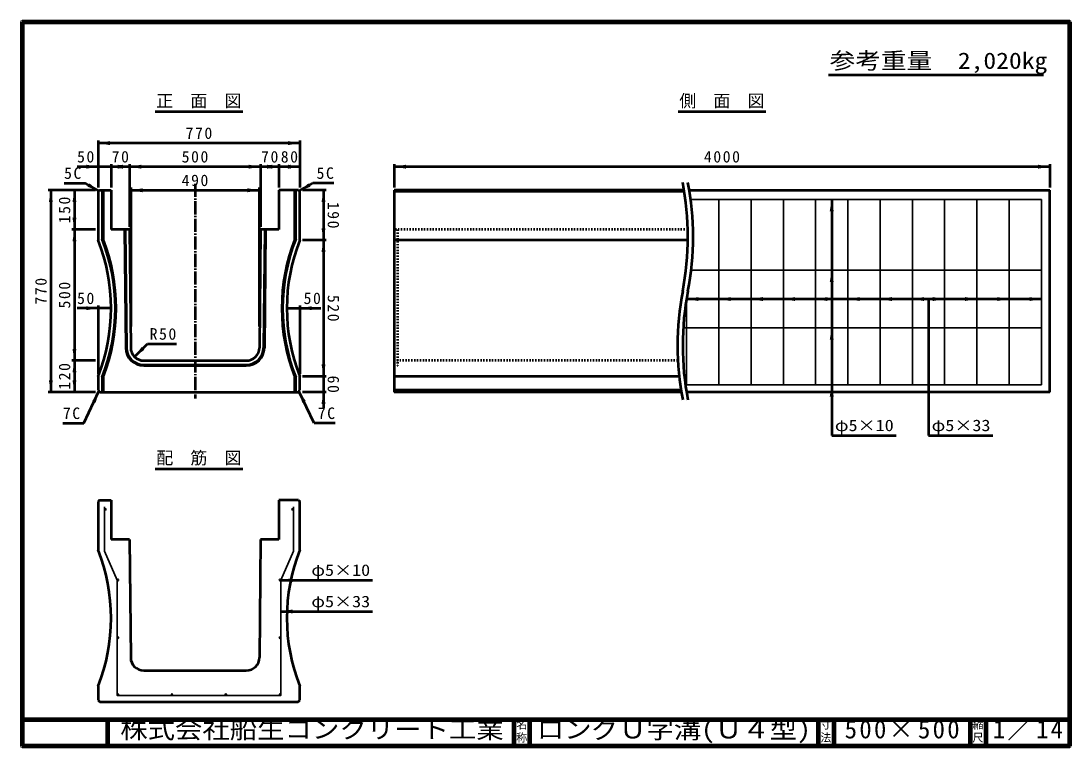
# Model space of a CAD drawing. Units: millimetres, scale not verified. Extents: x 100 to 4105, y 100 to 2870.
import ezdxf
from ezdxf.enums import TextEntityAlignment as Align

# ---------------------------------------------------------------- set-up
doc = ezdxf.new("R2010")
doc.units = ezdxf.units.MM
doc.header["$LTSCALE"] = 5
doc.linetypes.add('USER1', pattern=[13.4, 10, -1.2, 1, -1.2])
doc.linetypes.add('USER2', pattern=[2.2, 1, -1.2])
doc.layers.add('V-nasSTD', color=7, linetype='Continuous', lineweight=50)
doc.styles.add('ＭＳ ゴシック', font='')
doc.styles.get('ＭＳ ゴシック').set_extended_font_data('MS Gothic')

msp = doc.modelspace()

# ---------------------------------------------------------------- hatches: boundary and pattern name
at = {"layer": 'V-nasSTD'}
for points in [[(438.846, 2411.605), (393.846, 2404.105), (438.846, 2396.605)], [(1118.846, 2396.605), (1163.846, 2404.105), (1118.846, 2411.605)], [(348.846, 2306.605), (393.846, 2314.105), (348.846, 2321.605)], [(488.846, 2321.605), (443.846, 2314.105), (488.846, 2306.605)], [(468.846, 2306.605), (513.846, 2314.105), (468.846, 2321.605)], [(558.846, 2321.605), (513.846, 2314.105), (558.846, 2306.605)], [(968.846, 2306.605), (1013.846, 2314.105), (968.846, 2321.605)], [(1058.846, 2321.605), (1013.846, 2314.105), (1058.846, 2306.605)], [(1038.846, 2306.605), (1083.846, 2314.105), (1038.846, 2321.605)], [(1128.846, 2321.605), (1083.846, 2314.105), (1128.846, 2306.605)], [(1118.846, 2306.605), (1163.846, 2314.105), (1118.846, 2321.605)], [(1568.846, 2321.605), (1523.846, 2314.105), (1568.846, 2306.605)], [(3978.846, 2306.605), (4023.846, 2314.105), (3978.846, 2321.605)], [(361.125, 2250.6), (396.346, 2221.605), (353.625, 2237.61)], [(1196.567, 2250.6), (1161.346, 2221.605), (1204.067, 2237.61)], [(206.346, 2179.105), (213.846, 2224.105), (221.346, 2179.105)], [(296.346, 2179.105), (303.846, 2224.105), (311.346, 2179.105)], [(563.845, 2231.605), (518.845, 2224.105), (563.845, 2216.605)], [(963.845, 2216.605), (1008.845, 2224.105), (963.845, 2231.605)], [(1246.346, 2179.105), (1253.846, 2224.105), (1261.346, 2179.105)], [(3184.846, 2144.105), (3192.346, 2189.105), (3199.846, 2144.105)], [(311.346, 2119.105), (303.846, 2074.105), (296.346, 2119.105)], [(296.346, 2029.105), (303.846, 2074.105), (311.346, 2029.105)], [(1261.346, 2079.105), (1253.846, 2034.105), (1246.346, 2079.105)], [(1246.346, 1989.105), (1253.846, 2034.105), (1261.346, 1989.105)], [(3184.846, 1874.105), (3192.346, 1919.105), (3199.846, 1874.105)], [(2683.846, 1801.605), (2638.846, 1809.105), (2683.846, 1816.605)], [(2806.846, 1801.605), (2761.846, 1809.105), (2806.846, 1816.605)], [(2929.846, 1801.605), (2884.846, 1809.105), (2929.846, 1816.605)], [(3052.846, 1801.605), (3007.846, 1809.105), (3052.846, 1816.605)], [(3175.846, 1801.605), (3130.846, 1809.105), (3175.846, 1816.605)], [(3298.846, 1801.605), (3253.846, 1809.105), (3298.846, 1816.605)], [(3421.846, 1801.605), (3376.846, 1809.105), (3421.846, 1816.605)], [(3544.846, 1801.605), (3499.846, 1809.105), (3544.846, 1816.605)], [(3577.846, 1816.605), (3622.846, 1809.105), (3577.846, 1801.605)], [(3700.846, 1816.605), (3745.846, 1809.105), (3700.846, 1801.605)], [(3823.846, 1816.605), (3868.846, 1809.105), (3823.846, 1801.605)], [(3946.846, 1816.605), (3991.846, 1809.105), (3946.846, 1801.605)], [(348.846, 1781.605), (393.846, 1774.105), (348.846, 1766.605)], [(1208.846, 1781.605), (1163.846, 1774.105), (1208.846, 1766.605)], [(3184.846, 1654.105), (3192.346, 1699.105), (3199.846, 1654.105)], [(311.346, 1619.105), (303.846, 1574.105), (296.346, 1619.105)], [(559.687, 1625.696), (533.17, 1588.573), (570.293, 1615.09)], [(296.346, 1529.105), (303.846, 1574.105), (311.346, 1529.105)], [(1261.346, 1559.993), (1253.846, 1514.993), (1246.346, 1559.993)], [(221.346, 1499.105), (213.846, 1454.105), (206.346, 1499.105)], [(311.346, 1499.105), (303.846, 1454.105), (296.346, 1499.105)], [(3184.846, 1437.105), (3192.346, 1482.105), (3199.846, 1437.105)], [(397.346, 1457.605), (371.384, 1420.092), (384.954, 1413.699)], [(1160.346, 1457.605), (1186.308, 1420.092), (1172.738, 1413.699)], [(1246.346, 1409.105), (1253.846, 1454.105), (1261.346, 1409.105)], [(418.846, 1006.869, 1), (424.846, 1006.869, 1)], [(1138.846, 1006.869, 1), (1132.846, 1006.869, 1)], [(466.346, 736.869, 1), (472.346, 736.869, 1)], [(1091.346, 736.869, 1), (1085.346, 736.869, 1)], [(1136.346, 744.369), (1091.346, 736.869), (1136.346, 729.369)], [(1136.346, 624.64), (1091.346, 617.14), (1136.346, 609.64)], [(466.346, 516.869, 1), (472.346, 516.869, 1)], [(1091.346, 516.869, 1), (1085.346, 516.869, 1)], [(466.346, 299.869, 0.41421), (469.346, 296.869, 0.66818), (471.467, 301.99, 0.66818)], [(676.346, 296.869, 1), (676.346, 302.869, 1)], [(881.346, 296.869, 1), (881.346, 302.869, 1)], [(1091.346, 299.869, 0.66818), (1086.224, 301.99, 0.66818), (1088.346, 296.869, 0.41421)]]:
    msp.add_hatch(color=256, dxfattribs=at).paths.add_polyline_path(points)

# ---------------------------------------------------------------- linework, layer by layer
at = {"layer": 'V-nasSTD', "lineweight": 100}
for p, q in [((105, 2865), (105, 105)), ((4100, 2865), (105, 2865)), ((4100, 105), (4100, 2865)), ((105, 205), (4100, 205)), ((430, 205), (430, 105)), ((1980, 205), (1980, 105)), ((2040, 205), (2040, 105)), ((3140, 205), (3140, 105)), ((3200, 205), (3200, 105)), ((3720, 205), (3720, 105)), ((3780, 205), (3780, 105)), ((105, 105), (4100, 105))]:
    msp.add_line(p, q, dxfattribs=at)
at = {"layer": 'V-nasSTD'}
for p, q in [((3180.536, 2664.753), (4000.536, 2664.753)), ((611.846, 2524.105), (945.846, 2524.105)), ((2606.846, 2524.105), (2940.846, 2524.105)), ((393.846, 2414.105), (393.846, 2234.105)), ((1163.846, 2404.105), (393.846, 2404.105)), ((1163.846, 2414.105), (1163.846, 2234.105)), ((443.846, 2324.105), (443.846, 2234.105)), ((513.846, 2324.105), (513.846, 2084.105)), ((1013.846, 2324.105), (1013.846, 2084.105)), ((1083.846, 2324.105), (1083.846, 2234.105)), ((1523.846, 2324.105), (1523.846, 2234.105)), ((4023.846, 2324.105), (4023.846, 2234.105)), ((393.846, 2314.105), (313.846, 2314.105)), ((443.846, 2314.105), (393.846, 2314.105)), ((513.846, 2314.105), (443.846, 2314.105)), ((1013.846, 2314.105), (513.846, 2314.105)), ((1083.846, 2314.105), (1013.846, 2314.105)), ((1163.846, 2314.105), (1083.846, 2314.105)), ((4023.846, 2314.105), (1523.846, 2314.105)), ((264.384, 2251.605), (344.384, 2251.605)), ((396.346, 2221.605), (344.384, 2251.605)), ((1161.346, 2221.605), (1213.307, 2251.605)), ((1293.307, 2251.605), (1213.307, 2251.605)), ((383.846, 2224.105), (203.846, 2224.105)), ((213.846, 2224.105), (213.846, 1454.105)), ((303.846, 2224.105), (303.846, 2074.105)), ((398.846, 2224.105), (393.846, 2219.105)), ((393.846, 2219.105), (393.846, 2034.105)), ((398.846, 2224.105), (443.846, 2224.105)), ((409.846, 2224.105), (409.846, 2037.164)), ((412.846, 2224.105), (412.846, 2037.733)), ((443.846, 2224.105), (443.846, 2074.105)), ((518.845, 2234.105), (518.845, 1704.105)), ((518.845, 2224.105), (1008.845, 2224.105)), ((1008.845, 2234.105), (1008.845, 1704.105)), ((1158.846, 2224.105), (1083.846, 2224.105)), ((1083.846, 2224.105), (1083.846, 2074.105)), ((1144.846, 2037.733), (1144.846, 2224.105)), ((1147.846, 2037.164), (1147.846, 2224.105)), ((1158.846, 2224.105), (1163.846, 2219.105)), ((1163.846, 2034.105), (1163.846, 2219.105)), ((1263.846, 2224.105), (1173.846, 2224.105)), ((1253.846, 2224.105), (1253.846, 2034.105)), ((1523.846, 2224.105), (1523.846, 1454.105)), ((2629.247, 2224.105), (1523.846, 2224.105)), ((2630.063, 2219.105), (1523.846, 2219.105)), ((2649.247, 2224.105), (4023.846, 2224.105)), ((4023.846, 1454.105), (4023.846, 2224.105)), ((3192.346, 2189.105), (3192.346, 1289.105)), ((383.846, 2074.105), (293.846, 2074.105)), ((303.846, 2074.105), (303.846, 1574.105)), ((513.846, 2074.105), (443.846, 2074.105)), ((494.845, 2074.105), (499.352, 1623.415)), ((497.845, 2074.105), (502.352, 1623.445)), ((513.846, 2074.105), (518.351, 1623.605)), ((1013.846, 2074.105), (1009.341, 1623.605)), ((1083.846, 2074.105), (1013.846, 2074.105)), ((1029.847, 2074.105), (1025.34, 1623.445)), ((1032.847, 2074.105), (1028.34, 1623.415)), ((1263.846, 2034.105), (1173.846, 2034.105)), ((1253.846, 2034.105), (1253.846, 1514.105)), ((2643.648, 2034.105), (1523.846, 2034.105)), ((3991.846, 1809.105), (2638.444, 1809.105)), ((3561.346, 1809.105), (3561.346, 1289.105)), ((393.846, 1774.105), (313.846, 1774.105)), ((393.846, 1784.105), (393.846, 1524.105)), ((443.846, 1774.105), (393.846, 1774.105)), ((1113.846, 1774.105), (1163.846, 1774.105)), ((1163.846, 1784.105), (1163.846, 1524.105)), ((1163.846, 1774.105), (1243.846, 1774.105)), ((533.17, 1588.573), (582.668, 1638.071)), ((582.668, 1638.071), (692.668, 1638.071)), ((383.846, 1574.105), (293.846, 1574.105)), ((303.846, 1574.105), (303.846, 1454.105)), ((568.348, 1574.105), (959.343, 1574.105)), ((568.348, 1558.105), (959.343, 1558.105)), ((568.348, 1555.105), (959.343, 1555.105)), ((393.846, 1514.105), (393.846, 1461.105)), ((409.846, 1511.046), (409.846, 1454.105)), ((412.846, 1510.476), (412.846, 1454.105)), ((1144.846, 1454.105), (1144.846, 1510.476)), ((1147.846, 1454.105), (1147.846, 1511.046)), ((1163.846, 1461.105), (1163.846, 1514.105)), ((1263.846, 1514.105), (1173.846, 1514.105)), ((1253.846, 1514.105), (1253.846, 1454.105)), ((2610.219, 1514.105), (1523.846, 1514.105)), ((383.846, 1454.105), (203.846, 1454.105)), ((339.777, 1335.397), (397.346, 1457.605)), ((393.846, 1461.105), (400.846, 1454.105)), ((400.846, 1454.105), (1156.846, 1454.105)), ((1156.846, 1454.105), (1163.846, 1461.105)), ((1217.914, 1335.397), (1160.346, 1457.605)), ((1263.846, 1454.105), (1173.846, 1454.105)), ((1253.846, 1454.105), (1253.846, 1394.105)), ((2617.308, 1461.105), (1523.846, 1461.105)), ((2618.444, 1454.105), (1523.846, 1454.105)), ((4023.846, 1454.105), (2638.444, 1454.105)), ((259.777, 1335.397), (339.777, 1335.397)), ((1297.914, 1335.397), (1217.914, 1335.397)), ((3192.346, 1289.105), (3438.346, 1289.105)), ((3561.346, 1289.105), (3807.346, 1289.105)), ((611.846, 1161.869), (945.846, 1161.869)), ((398.846, 1041.869), (393.846, 1036.869)), ((398.846, 1041.869), (443.846, 1041.869)), ((443.846, 1041.869), (443.846, 891.869)), ((1158.846, 1041.869), (1083.846, 1041.869)), ((1083.846, 1041.869), (1083.846, 891.869)), ((1158.846, 1041.869), (1163.846, 1036.869)), ((393.846, 1036.869), (393.846, 851.869)), ((1163.846, 851.869), (1163.846, 1036.869)), ((513.846, 891.869), (443.846, 891.869)), ((513.846, 891.869), (518.351, 441.369)), ((1013.846, 891.869), (1009.341, 441.369)), ((1083.846, 891.869), (1013.846, 891.869)), ((1091.346, 736.869), (1441.346, 736.869)), ((1091.346, 617.14), (1441.346, 617.14)), ((568.348, 391.869), (959.343, 391.869)), ((393.846, 331.869), (393.846, 278.869)), ((1163.846, 278.869), (1163.846, 331.869)), ((393.846, 278.869), (400.846, 271.869)), ((400.846, 271.869), (1156.846, 271.869)), ((1156.846, 271.869), (1163.846, 278.869))]:
    msp.add_line(p, q, dxfattribs=at)
at = {"layer": 'V-nasSTD', "linetype": 'USER1'}
msp.add_line((763.846, 2249.105), (763.846, 1429.105), dxfattribs=at)
at = {"layer": 'V-nasSTD', "lineweight": 35}
for p, q in [((2654.46, 2189.105), (3991.846, 2189.105)), ((2761.846, 2189.105), (2761.846, 1482.105)), ((2884.846, 2189.105), (2884.846, 1482.105)), ((3007.846, 2189.105), (3007.846, 1482.105)), ((3130.846, 2189.105), (3130.846, 1482.105)), ((3253.846, 2189.105), (3253.846, 1482.105)), ((3376.846, 2189.105), (3376.846, 1482.105)), ((3499.846, 2189.105), (3499.846, 1482.105)), ((3622.846, 2189.105), (3622.846, 1482.105)), ((3745.846, 2189.105), (3745.846, 1482.105)), ((3868.846, 2189.105), (3868.846, 1482.105)), ((3991.846, 2189.105), (3991.846, 1482.105)), ((3991.846, 1919.105), (2656.338, 1919.105)), ((2638.846, 1811.514), (2638.846, 1482.105)), ((3991.846, 1699.105), (2625.945, 1699.105)), ((2634.181, 1482.105), (3991.846, 1482.105)), ((418.846, 1016.869), (418.846, 846.869)), ((1138.846, 1016.869), (1138.846, 846.869)), ((418.846, 846.869), (466.346, 736.869)), ((1138.846, 846.869), (1091.346, 736.869)), ((466.346, 736.869), (466.346, 296.869)), ((1091.346, 736.869), (1091.346, 296.869)), ((466.346, 296.869), (1091.346, 296.869))]:
    msp.add_line(p, q, dxfattribs=at)
at = {"layer": 'V-nasSTD', "linetype": 'USER2'}
for p, q in [((2643.053, 2074.105), (1523.846, 2074.105)), ((1536.346, 2074.105), (1536.346, 1555.105)), ((2605.368, 1574.105), (1523.846, 1574.105)), ((1523.846, 1555.105), (1536.346, 1555.105))]:
    msp.add_line(p, q, dxfattribs=at)
at = {"layer": 'V-nasSTD', "lineweight": 13}
msp.add_lwpolyline([(100, 100), (100, 2870), (4105, 2870), (4105, 100)], close=True, dxfattribs=at)
at = {"layer": 'V-nasSTD', "lineweight": 35}
for centre in [(421.846, 1006.869), (1135.846, 1006.869), (469.346, 736.869), (1088.346, 736.869), (469.346, 516.869), (1088.346, 516.869), (469.346, 299.869), (676.346, 299.869), (881.346, 299.869), (1088.346, 299.869)]:
    msp.add_circle(centre, 3, dxfattribs=at)
at = {"layer": 'V-nasSTD'}
for centre, radius, start, end in [((1557.439, 2046.605), 1086.406, 348.98904, 11.01096), ((1577.439, 2046.605), 1086.406, 348.98904, 11.01096), ((-257.154, 1774.105), 701, 338.22895, 21.77105), ((-257.154, 1774.105), 717, 338.47616, 21.52384), ((-257.154, 1774.105), 720, 338.52158, 21.47842), ((1814.846, 1774.105), 720, 158.52158, 201.47842), ((1814.846, 1774.105), 717, 158.47616, 201.52384), ((1814.846, 1774.105), 701, 158.22895, 201.77105), ((3690.252, 1631.605), 1086.406, 168.98904, 191.01096), ((3710.252, 1631.605), 1086.406, 168.98904, 191.01096), ((568.348, 1624.105), 69, 180.57294, 270), ((568.348, 1624.105), 66, 180.57294, 270), ((568.348, 1624.105), 50, 180.57294, 270), ((959.343, 1624.105), 50, 270, 359.42706), ((959.343, 1624.105), 66, 270, 359.42706), ((959.343, 1624.105), 69, 270, 359.42706), ((-257.154, 591.869), 701, 338.22895, 21.77105), ((1814.846, 591.869), 701, 158.22895, 201.77105), ((568.348, 441.869), 50, 180.57294, 270), ((959.343, 441.869), 50, 270, 359.42706)]:
    msp.add_arc(centre, radius, start, end, dxfattribs=at)

# ---------------------------------------------------------------- texts
at = {"layer": 'V-nasSTD', "style": 'ＭＳ ゴシック'}
for s, height, width, p in [('参考重量\u30002,020kg', 62.32, 1.15, (3184.536, 2749.753)), ('φ5×10', 43.99, 1.15, (3204.346, 1349.105)), ('φ5×33', 43.99, 1.15, (3573.346, 1349.105)), ('φ5×10', 43.99, 1.15, (1207.346, 796.869)), ('φ5×33', 43.99, 1.15, (1207.346, 677.14)), ('株式会社船生コンクリート工業', 69.65, 1.1, (478.25, 202.5)), ('ロングＵ字溝(Ｕ４型)', 69.65, 1.1, (2067.5, 202.5))]:
    msp.add_text(s, height=height, dxfattribs=dict(at, width=width)).set_placement(p, align=Align.TOP_LEFT)
for s, height, p in [('正\u3000面\u3000図', 47.65, (615.842, 2589.105)), ('側\u3000面\u3000図', 47.65, (2610.842, 2589.105)), ('配\u3000筋\u3000図', 47.65, (615.842, 1226.869)), ('名', 30.79, (1988.982, 200.999)), ('寸', 30.79, (3148.982, 200.999)), ('縮', 30.79, (3728.982, 200.999)), ('称', 30.79, (1988.976, 151.01)), ('法', 30.79, (3148.976, 151.01)), ('尺', 30.79, (3728.976, 151.01))]:
    msp.add_text(s, height=height, dxfattribs=at).set_placement(p, align=Align.TOP_LEFT)
at = {"layer": 'V-nasSTD', "attachment_point": 1, "style": 'ＭＳ ゴシック'}
for s, insert, char_height in [('\\T1.2;770', (727.859, 2464.105), 43.99), ('\\T1.2;50', (313.846, 2374.105), 43.99), ('\\T1.2;70', (445.846, 2374.105), 43.99), ('\\T1.2;500', (712.859, 2374.105), 43.99), ('\\T1.2;70', (1015.846, 2374.105), 43.99), ('\\T1.2;80', (1090.846, 2374.105), 43.99), ('\\T1.2;4000', (2704.74, 2374.105), 43.99), ('\\T1.2;5C', (264.384, 2311.605), 43.99), ('\\T1.2;490', (712.859, 2284.105), 43.99), ('\\T1.2;5C', (1227.307, 2311.605), 43.99), ('\\T1.2;50', (313.846, 1834.105), 43.99), ('\\T1.2;50', (1177.846, 1834.105), 43.99), ('\\T1.2;R50', (590.668, 1698.071), 43.99), ('\\T1.2;7C', (259.777, 1395.397), 43.99), ('\\T1.2;7C', (1231.914, 1395.397), 43.99), ('\\T1.18;500×500', (3241.581, 202.508), 69.65), ('\\T1.16;1／14', (3807.033, 202.582), 69.65)]:
    msp.add_mtext(s, dxfattribs=dict(at, insert=insert, char_height=char_height))
at = {"layer": 'V-nasSTD', "char_height": 43.99, "attachment_point": 1, "style": 'ＭＳ ゴシック'}
for s, insert, rotation in [('\\T1.2;150', (243.846, 2098.092), 90), ('\\T1.2;190', (1313.846, 2180.092), 270), ('\\T1.2;770', (153.846, 1788.092), 90), ('\\T1.2;500', (243.846, 1773.092), 90), ('\\T1.2;520', (1313.846, 1825.092), 270), ('\\T1.2;120', (243.846, 1463.092), 90), ('\\T1.2;60', (1313.846, 1517.118), 270)]:
    msp.add_mtext(s, dxfattribs=dict(at, insert=insert, rotation=rotation))

doc.saveas('drawing.dxf')
